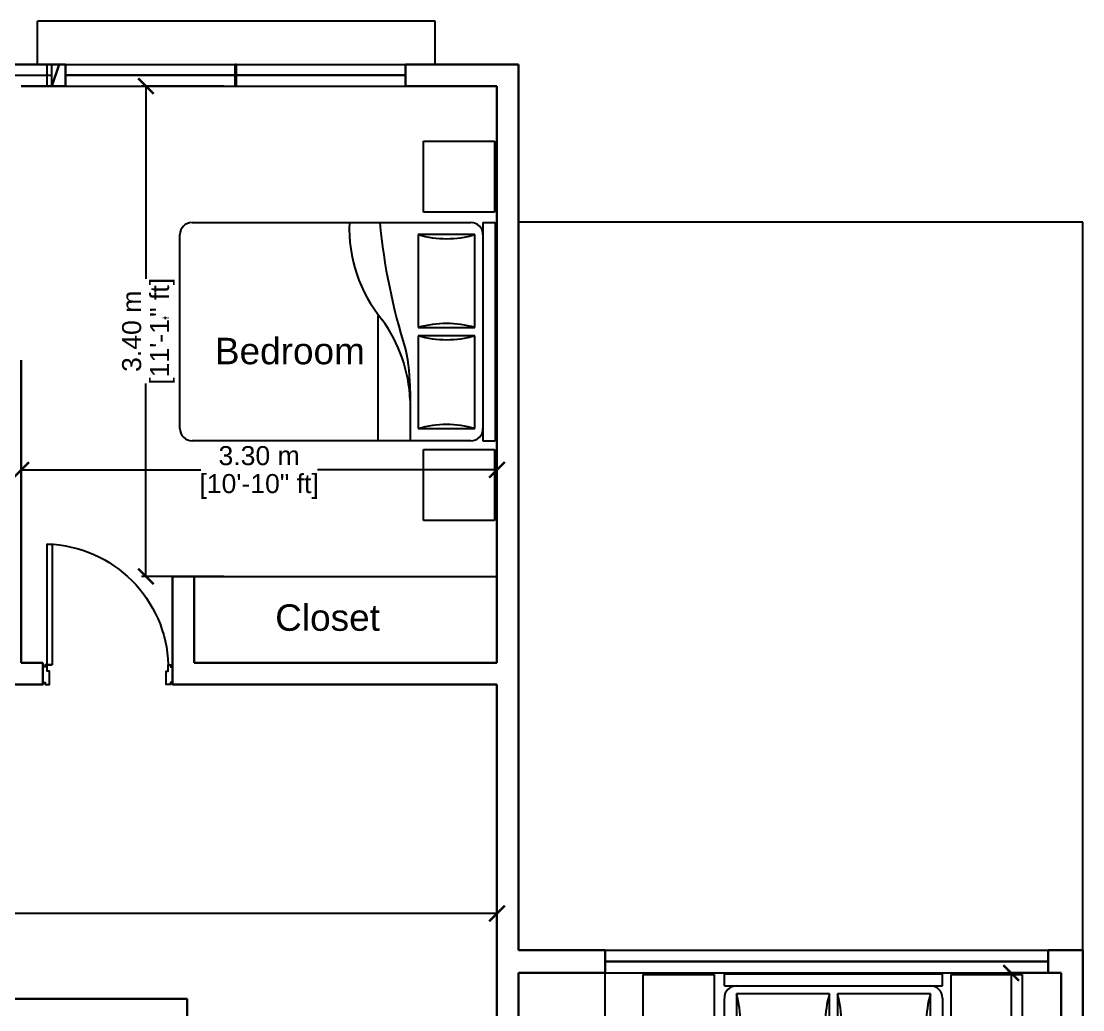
# Model space of a CAD drawing. Header units: metres. Extents: x 244.4 to 340.3, y -4.1 to 64.3.
# Drawn here: x 332.93 to 340.3, y 44.33 to 51.19 of the extents above; entities that cross this region are included whole.
import ezdxf

# ---------------------------------------------------------------- set-up
doc = ezdxf.new("R2010")
doc.units = ezdxf.units.M
doc.layers.get('Defpoints').update_dxf_attribs({"lineweight": 0})
doc.layers.add('200', color=7, linetype='Continuous', lineweight=0)
doc.layers.add('SectionCutEdges', color=6, linetype='Continuous', lineweight=30)
doc.layers.add('Edges', color=7, linetype='Continuous')
doc.layers.add('lines', color=2, linetype='Continuous')
doc.styles.get("Standard").update_dxf_attribs({"font": 'arial.ttf'})
doc.styles.add('TEXTS', font='swissl.ttf')
doc.dimstyles.new('Copy of DIMTEXT', dxfattribs={"dimscale": 0.3, "dimtxt": 0.22, "dimasz": 0.18, "dimexe": 0.05, "dimexo": 0.05, "dimgap": 0.05, "dimtad": 0, "dimzin": 1, "dimdsep": 46, "dimtxsty": 'TEXTS', "dimblk": 'ARCHTICK', "dimcen": 0.1, "dimclrd": 256, "dimclre": 6, "dimclrt": 7, "dimadec": 0, "dimazin": 0, "dimtfac": 0.15, "dimtix": 1, "dimtofl": 0, "dimtmove": 1, "dimatfit": 3, "dimldrblk": 'OPEN', "dimfxl": 0, "dimtolj": 1, "dimtzin": 0, "dimarcsym": 0})

# ---------------------------------------------------------------- blocks, each defined once
blk = doc.blocks.new('*U111')
blk.add_lwpolyline([(33.6, 1124.4, -0.396717), (966.4, 192)], format="xyb")
for points in [[(72, 192), (33.6, 192), (33.6, 1122.5), (72, 1122.5)], [(33.6, 192), (16.8, 192), (16.8, 192), (16.8, 192), (16.8, 192), (16.8, 177), (0, 177), (0, 190.9), (0, 40.9), (0, 55.9), (16.8, 55.9), (16.8, 40.9), (33.6, 40.9), (33.6, 40.9), (50, 40.9), (50, 144), (33.6, 144)], [(1000, 177), (1000, 192), (1000, 192), (1000, 40.9), (1000, 55.9), (983.2, 55.9), (983.2, 40.9), (966.4, 40.9), (966.4, 40.9), (950, 40.9), (950, 144), (966.4, 144), (966.4, 192), (983.2, 192), (983.2, 177)]]:
    blk.add_lwpolyline(points, close=True)
blk.add_lwpolyline([(33.6, 192), (72, 192)])
blk = doc.blocks.new('bed1p')
at = {"layer": 'lines'}
for p, q in [((35620.2071, 16324.1025), (35620.2071, 16324.5946)), ((35620.2071, 16324.5946), (35620.6993, 16324.5946)), ((35620.6993, 16324.5946), (35620.6993, 16324.1025)), ((35620.7708, 16324.5998), (35622.2841, 16324.5998)), ((35620.7708, 16324.5157), (35620.7708, 16324.5998)), ((35622.2841, 16324.5157), (35622.2841, 16324.5998)), ((35622.3441, 16324.1025), (35622.3441, 16324.5946)), ((35622.3441, 16324.5946), (35622.8363, 16324.5946)), ((35622.8363, 16324.5946), (35622.8363, 16324.1025)), ((35620.7708, 16324.5157), (35622.2841, 16324.5157)), ((35620.7708, 16322.498), (35620.7708, 16324.4316)), ((35620.8549, 16324.4596), (35620.8549, 16324.0673)), ((35621.4994, 16324.4596), (35620.8549, 16324.4596)), ((35621.4994, 16324.0673), (35621.4994, 16324.4596)), ((35622.2, 16324.4596), (35621.5555, 16324.4596)), ((35621.5555, 16324.4596), (35621.5555, 16324.0673)), ((35622.2, 16324.0673), (35622.2, 16324.4596)), ((35622.2841, 16324.4316), (35622.2841, 16322.498)), ((35620.6993, 16324.1025), (35620.2071, 16324.1025)), ((35622.8363, 16324.1025), (35622.3441, 16324.1025)), ((35620.8549, 16324.0673), (35621.4994, 16324.0673)), ((35621.5555, 16324.0673), (35622.2, 16324.0673)), ((35621.941, 16324.0113), (35622.2841, 16324.0113)), ((35621.4153, 16323.7871), (35622.2841, 16323.7871)), ((35622.2, 16322.4139), (35620.8549, 16322.4139))]:
    blk.add_line(p, q, dxfattribs=at)
for centre, radius, start, end in [((35620.8549, 16324.4316), 0.0841, 90, 180), ((35622.2, 16324.4316), 0.0841, 0, 90), ((35620.1823, 16324.2635), 0.7006, 343.7398, 16.2602), ((35622.172, 16324.2635), 0.7006, 163.7398, 196.2602), ((35620.8829, 16324.2635), 0.7006, 343.7398, 16.2602), ((35622.8726, 16324.2635), 0.7006, 163.7398, 196.2602), ((35620.3799, 16327.968), 4.1859, 275.35716, 287.66655), ((35622.0495, 16322.9821), 1.0302, 92.53978, 126.04031), ((35621.9406, 16322.666), 1.3453, 89.98136, 102.46674), ((35620.8128, 16324.5788), 0.9903, 267.56726, 309.54608), ((35620.8549, 16322.498), 0.0841, 180, 270), ((35622.2, 16322.498), 0.0841, 270, 0)]:
    blk.add_arc(centre, radius, start, end, dxfattribs=at)
blk = doc.blocks.new('_ArchTick')
at = {"color": 0, "linetype": 'ByBlock', "const_width": 0.15}
blk.add_lwpolyline([(-0.5, -0.5), (0.5, 0.5)], dxfattribs=at)
blk = doc.blocks.new('*D147')
at = {"layer": 'Defpoints', "color": 0, "transparency": 16777216}
for p in [(332.9339, 48.1498), (336.2339, 48.1498), (336.2339, 48.0748)]:
    blk.add_point(p, dxfattribs=at)
at = {"layer": 'Edges', "color": 6, "lineweight": -2, "transparency": 16777216}
for p, q in [((332.9339, 48.1198), (332.9339, 48.0448)), ((336.2339, 48.1198), (336.2339, 48.0448))]:
    blk.add_line(p, q, dxfattribs=at)
at = {"layer": 'Edges', "lineweight": -2, "transparency": 16777216}
for p, q in [((332.9339, 48.0748), (334.1788, 48.0748)), ((336.2339, 48.0748), (334.989, 48.0748))]:
    blk.add_line(p, q, dxfattribs=at)
at = {"layer": 'Edges', "lineweight": -2, "transparency": 16777216, "xscale": 0.108, "yscale": 0.108, "zscale": 0.108, "rotation": 180}
blk.add_blockref('_ArchTick', (332.9339, 48.0748), dxfattribs=at)
at = {"layer": 'Edges', "lineweight": -2, "transparency": 16777216, "xscale": 0.108, "yscale": 0.108, "zscale": 0.108}
blk.add_blockref('_ArchTick', (336.2339, 48.0748), dxfattribs=at)
at = {"layer": 'Edges', "color": 7, "transparency": 16777216, "insert": (334.5839, 48.1726), "char_height": 0.132, "attachment_point": 5, "style": 'TEXTS', "bg_fill": 3, "box_fill_scale": 1.1, "bg_fill_color": 256, "bg_fill_true_color": 13158600, "bg_fill_transparency": 0}
blk.add_mtext('\\A1;3.30 m', dxfattribs=at)
at = {"layer": 'Edges', "color": 7, "transparency": 16777216, "insert": (334.5839, 47.9598), "char_height": 0.132, "attachment_point": 5, "style": 'TEXTS', "bg_fill": 3, "box_fill_scale": 1.1, "bg_fill_color": 256, "bg_fill_true_color": 13158600, "bg_fill_transparency": 0}
blk.add_mtext('\\A1;[10\'-10" ft]', dxfattribs=at)
blk = doc.blocks.new('_Open')
at = {"color": 0, "linetype": 'ByBlock', "lineweight": -2}
for p, q in [((-1, 0.167), (0, 0)), ((-1, -0.167), (0, 0)), ((0, 0), (-1, 0))]:
    blk.add_line(p, q, dxfattribs=at)
blk = doc.blocks.new('*D148')
at = {"layer": 'Defpoints', "color": 0, "transparency": 16777216}
for p in [(335.2483, 50.7358), (333.7982, 47.3358), (335.2483, 47.3358)]:
    blk.add_point(p, dxfattribs=at)
at = {"layer": 'Edges', "color": 6, "lineweight": -2, "transparency": 16777216}
for p, q in [((334.3382, 50.7358), (333.7682, 50.7358)), ((334.3382, 47.3358), (333.7682, 47.3358))]:
    blk.add_line(p, q, dxfattribs=at)
at = {"layer": 'Edges', "lineweight": -2, "transparency": 16777216}
for p, q in [((333.7982, 50.7358), (333.7982, 49.3989)), ((333.7982, 47.3358), (333.7982, 48.6728))]:
    blk.add_line(p, q, dxfattribs=at)
at = {"layer": 'Edges', "lineweight": -2, "transparency": 16777216, "xscale": 0.108, "yscale": 0.108, "zscale": 0.108}
for p, rotation in [((333.7982, 50.7358), 90), ((333.7982, 47.3358), 270)]:
    blk.add_blockref('_ArchTick', p, dxfattribs=dict(at, rotation=rotation))
at = {"layer": 'Edges', "color": 7, "transparency": 16777216, "insert": (333.7004, 49.0358), "char_height": 0.132, "attachment_point": 5, "rotation": 90, "style": 'TEXTS', "bg_fill": 3, "box_fill_scale": 1.1, "bg_fill_color": 256, "bg_fill_true_color": 13158600, "bg_fill_transparency": 0}
blk.add_mtext('\\A1;3.40 m', dxfattribs=at)
at = {"layer": 'Edges', "color": 7, "transparency": 16777216, "insert": (333.9132, 49.0358), "char_height": 0.132, "attachment_point": 5, "rotation": 90, "style": 'TEXTS', "bg_fill": 3, "box_fill_scale": 1.1, "bg_fill_color": 256, "bg_fill_true_color": 13158600, "bg_fill_transparency": 0}
blk.add_mtext('\\A1;[11\'-1{\\H0.15x;\\S3/4;}" ft]', dxfattribs=at)
blk = doc.blocks.new('*D150')
at = {"layer": 'Defpoints', "color": 0, "transparency": 16777216}
for p in [(340.1471, 44.5858), (339.8005, 41.0858), (340.1471, 41.0858)]:
    blk.add_point(p, dxfattribs=at)
at = {"layer": 'Edges', "color": 6, "lineweight": -2, "transparency": 16777216}
for p, q in [((340.1171, 44.5858), (339.7705, 44.5858)), ((340.1171, 41.0858), (339.7705, 41.0858))]:
    blk.add_line(p, q, dxfattribs=at)
at = {"layer": 'Edges', "lineweight": -2, "transparency": 16777216}
for p, q in [((339.8005, 44.5858), (339.8005, 43.1989)), ((339.8005, 41.0858), (339.8005, 42.4728))]:
    blk.add_line(p, q, dxfattribs=at)
at = {"layer": 'Edges', "lineweight": -2, "transparency": 16777216, "xscale": 0.108, "yscale": 0.108, "zscale": 0.108}
for p, rotation in [((339.8005, 44.5858), 90), ((339.8005, 41.0858), 270)]:
    blk.add_blockref('_ArchTick', p, dxfattribs=dict(at, rotation=rotation))
at = {"layer": 'Edges', "color": 7, "transparency": 16777216, "insert": (339.7027, 42.8358), "char_height": 0.132, "attachment_point": 5, "rotation": 90, "style": 'TEXTS', "bg_fill": 3, "box_fill_scale": 1.1, "bg_fill_color": 256, "bg_fill_true_color": 13158600, "bg_fill_transparency": 0}
blk.add_mtext('\\A1;3.50 m', dxfattribs=at)
at = {"layer": 'Edges', "color": 7, "transparency": 16777216, "insert": (339.9155, 42.8358), "char_height": 0.132, "attachment_point": 5, "rotation": 90, "style": 'TEXTS', "bg_fill": 3, "box_fill_scale": 1.1, "bg_fill_color": 256, "bg_fill_true_color": 13158600, "bg_fill_transparency": 0}
blk.add_mtext('\\A1;[11\'-5{\\H0.15x;\\S3/4;}" ft]', dxfattribs=at)
blk = doc.blocks.new('*D165')
at = {"layer": 'Defpoints', "color": 0, "transparency": 16777216}
for p in [(326.7339, 45.1066), (336.2339, 45.1066), (336.2339, 44.9988)]:
    blk.add_point(p, dxfattribs=at)
at = {"layer": 'Edges', "color": 6, "lineweight": -2, "transparency": 16777216}
for p, q in [((326.7339, 45.0766), (326.7339, 44.9688)), ((336.2339, 45.0766), (336.2339, 44.9688))]:
    blk.add_line(p, q, dxfattribs=at)
at = {"layer": 'Edges', "lineweight": -2, "transparency": 16777216}
for p, q in [((326.7339, 44.9988), (331.1276, 44.9988)), ((336.2339, 44.9988), (331.8401, 44.9988))]:
    blk.add_line(p, q, dxfattribs=at)
at = {"layer": 'Edges', "lineweight": -2, "transparency": 16777216, "xscale": 0.108, "yscale": 0.108, "zscale": 0.108, "rotation": 180}
blk.add_blockref('_ArchTick', (326.7339, 44.9988), dxfattribs=at)
at = {"layer": 'Edges', "lineweight": -2, "transparency": 16777216, "xscale": 0.108, "yscale": 0.108, "zscale": 0.108}
blk.add_blockref('_ArchTick', (336.2339, 44.9988), dxfattribs=at)
at = {"layer": 'Edges', "color": 7, "transparency": 16777216, "insert": (331.4839, 45.0966), "char_height": 0.132, "attachment_point": 5, "style": 'TEXTS', "bg_fill": 3, "box_fill_scale": 1.1, "bg_fill_color": 256, "bg_fill_true_color": 13158600, "bg_fill_transparency": 0}
blk.add_mtext('\\A1;9.50 m', dxfattribs=at)
at = {"layer": 'Edges', "color": 7, "transparency": 16777216, "insert": (331.4839, 44.8838), "char_height": 0.132, "attachment_point": 5, "style": 'TEXTS', "bg_fill": 3, "box_fill_scale": 1.1, "bg_fill_color": 256, "bg_fill_true_color": 13158600, "bg_fill_transparency": 0}
blk.add_mtext('\\A1;[31\'-2" ft]', dxfattribs=at)

msp = doc.modelspace()

# ---------------------------------------------------------------- linework, layer by layer
for p, q in [((333.0459, 50.8858), (333.0459, 51.1858)), ((335.8046, 51.1858), (333.0459, 51.1858)), ((335.8046, 50.8858), (335.8046, 51.1858)), ((333.112, 50.8858), (333.112, 50.7358)), ((333.1459, 50.7358), (333.1459, 50.8858)), ((333.2418, 50.8858), (334.4171, 50.8858)), ((334.425, 50.8858), (335.6003, 50.8858)), ((332.7839, 50.8108), (333.1459, 50.8108)), ((333.2418, 50.7358), (334.4171, 50.7358)), ((334.425, 50.7358), (335.6003, 50.7358)), ((336.9839, 44.7431), (340.0571, 44.7431)), ((336.9839, 44.5858), (340.1471, 44.5858))]:
    msp.add_line(p, q)
at = {"layer": 'Edges'}
for p, q in [((340.2971, 49.7931), (336.3839, 49.7931)), ((340.2971, 44.7431), (340.2971, 49.7931)), ((334.1339, 47.3358), (336.2339, 47.3358)), ((336.9839, 42.3225), (336.9839, 44.5858))]:
    msp.add_line(p, q, dxfattribs=at)
at = {"layer": 'SectionCutEdges'}
for p, q in [((332.7839, 50.8858), (333.2418, 50.8858)), ((333.1459, 50.7358), (333.1959, 50.8858)), ((333.2418, 50.7358), (333.2418, 50.8858)), ((334.4171, 50.8858), (334.425, 50.8858)), ((334.4171, 50.8858), (334.4171, 50.7358)), ((334.425, 50.7358), (334.425, 50.8858)), ((335.6003, 50.7358), (335.6003, 50.8858)), ((336.3839, 50.8858), (335.6003, 50.8858)), ((336.3839, 50.8858), (336.3839, 44.7431)), ((335.6003, 50.8108), (333.2418, 50.8108)), ((333.112, 50.7358), (332.9339, 50.7358)), ((333.1459, 50.7358), (333.112, 50.7358)), ((333.2418, 50.7358), (333.1459, 50.7358)), ((334.4171, 50.7358), (334.425, 50.7358)), ((336.2339, 50.7358), (335.6003, 50.7358)), ((336.2339, 47.6431), (336.2339, 50.7358)), ((336.2339, 46.7358), (336.2339, 50.7358)), ((332.9339, 46.7358), (332.9339, 48.8358)), ((333.9839, 46.7358), (333.9839, 47.3358)), ((333.9839, 47.3358), (334.1339, 47.3358)), ((334.1339, 47.3358), (334.1339, 46.7358)), ((332.9339, 46.7358), (333.0839, 46.7358)), ((333.0839, 46.5858), (333.0839, 46.7358)), ((333.9839, 46.5858), (333.9839, 46.7358)), ((334.1339, 46.7358), (336.2339, 46.7358)), ((333.0839, 46.5858), (331.2339, 46.5858)), ((336.2339, 46.5858), (333.9839, 46.5858)), ((336.2339, 46.5431), (336.2339, 46.5858)), ((336.2339, 44.7431), (336.2339, 46.5431)), ((336.2339, 42.1725), (336.2339, 46.5431)), ((336.9839, 44.7431), (336.3839, 44.7431)), ((336.9839, 44.7431), (336.9839, 44.5858)), ((340.0571, 44.7431), (340.2971, 44.7431)), ((340.0571, 44.7431), (340.0571, 44.5858)), ((340.2971, 43.8358), (340.2971, 44.7431)), ((336.9839, 44.6644), (340.0571, 44.6644)), ((336.3839, 42.3225), (336.3839, 44.5858)), ((336.3839, 44.5858), (336.9839, 44.5858)), ((340.0571, 44.5858), (340.1471, 44.5858)), ((340.1471, 43.8358), (340.1471, 44.5858)), ((334.0839, 44.4058), (332.7339, 44.4058)), ((334.0839, 42.5058), (334.0839, 44.4058))]:
    msp.add_line(p, q, dxfattribs=at)

# ---------------------------------------------------------------- block references
at = {"xscale": 0.0009000000000045201, "yscale": 0.0009000000000045201, "zscale": 0.0009000000000045201}
msp.add_blockref('*U111', (333.0839, 46.549), dxfattribs=at)
at = {"layer": '200', "linetype": 'Continuous', "rotation": 270}
msp.add_blockref('bed1p', (-15988.3791, 35670.5608), dxfattribs=at)
at = {"layer": '200', "linetype": 'Continuous'}
msp.add_blockref('bed1p', (-35282.9597, -16280.0193), dxfattribs=at)

# ---------------------------------------------------------------- texts
at = {"layer": 'Edges', "char_height": 0.18352, "width": 1.561448, "attachment_point": 1}
for s, insert in [('Bedroom', (334.2773, 48.9906)), ('Closet', (334.6955, 47.1422))]:
    msp.add_mtext(s, dxfattribs=dict(at, insert=insert))

# ---------------------------------------------------------------- next in the draw order: dimensions: what is measured, and where the dimension line sits
at = {"layer": 'Edges'}
for base, p1, p2, picture, middle in [((336.2339, 48.0748), (332.9339, 48.1498), (336.2339, 48.1498), '*D147', (334.5839, 48.0748)), ((336.2339, 44.9988), (326.7339, 45.1066), (336.2339, 45.1066), '*D165', (331.4839, 44.9988))]:
    dim = msp.add_linear_dim(base=base, p1=p1, p2=p2, dimstyle='Copy of DIMTEXT', override={"dimscale": 0.6, "dimpost": ' m\\X', "dimfxl": 0.9, "dimfxlon": 1, "dimtfill": 1}, dxfattribs=at)
    dim.commit()
    dim.dimension.update_dxf_attribs({"geometry": picture, "text_midpoint": middle})
dim = msp.add_linear_dim(base=(339.8005, 41.0858), p1=(340.1471, 44.5858), p2=(340.1471, 41.0858), angle=90, dimstyle='Copy of DIMTEXT', override={"dimscale": 0.6, "dimpost": ' m\\X', "dimfxl": 0.9, "dimfxlon": 1, "dimtfill": 1}, dxfattribs=at)
dim.commit()
dim.dimension.update_dxf_attribs({"geometry": '*D150', "text_midpoint": (339.8005, 42.8358)})

# ---------------------------------------------------------------- next in the draw order: dimensions: what is measured, and where the dimension line sits
dim = msp.add_linear_dim(base=(333.7982, 47.3358), p1=(335.2483, 50.7358), p2=(335.2483, 47.3358), angle=90, dimstyle='Copy of DIMTEXT', override={"dimscale": 0.6, "dimpost": ' m\\X', "dimfxl": 0.9, "dimfxlon": 1, "dimtfill": 1}, dxfattribs=at)
dim.commit()
dim.dimension.update_dxf_attribs({"geometry": '*D148', "text_midpoint": (333.7982, 49.0358)})

doc.saveas('drawing.dxf')
